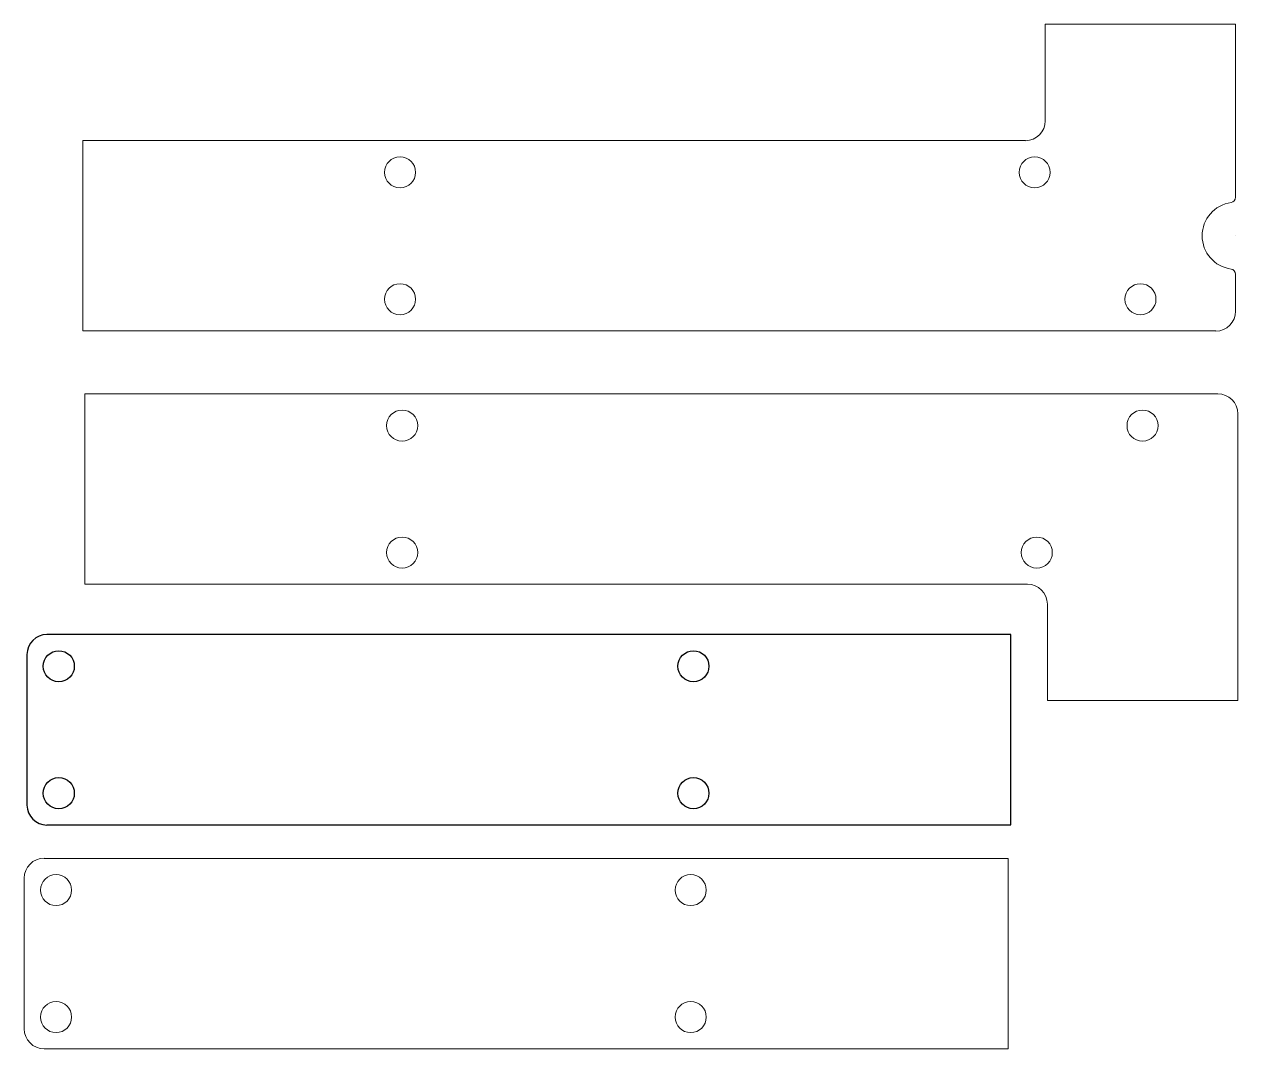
# Model space of a CAD drawing. Header units: millimetres. Extents: x 2 to 116, y 2 to 99.
import ezdxf

# ---------------------------------------------------------------- set-up
doc = ezdxf.new("R2010")
doc.units = ezdxf.units.MM
doc.layers.add('bndry0', color=3, linetype='CONTINUOUS')
for name, color, linetype, lineweight in [('bndry1', 4, 'CONTINUOUS', 0), ('bndry2', 5, 'CONTINUOUS', 0), ('bndry3', 6, 'CONTINUOUS', 0)]:
    doc.layers.add(name, color=color, linetype=linetype, lineweight=lineweight)

msp = doc.modelspace()

# ---------------------------------------------------------------- linework, layer by layer
at = {"layer": 'bndry0'}
for p, q in [((95, 41.61), (3.87, 41.61)), ((95, 23.61), (95, 41.61)), ((2, 25.48), (2, 39.73)), ((3.87, 23.61), (95, 23.61))]:
    msp.add_line(p, q, dxfattribs=at)
for centre in [(5, 38.61), (65, 38.61), (5, 26.61), (65, 26.61)]:
    msp.add_circle(centre, 1.47, dxfattribs=at)
for centre, start, end in [((3.87, 39.73), 90, 180), ((3.87, 25.48), 180, 270)]:
    msp.add_arc(centre, 1.88, start, end, dxfattribs=at)
at = {"layer": 'bndry1'}
for p, q in [((114.58, 64.36), (7.46, 64.36)), ((7.46, 46.36), (7.46, 64.36)), ((116.46, 35.36), (116.46, 62.49)), ((7.46, 46.36), (96.58, 46.36)), ((98.46, 44.49), (98.46, 35.36)), ((116.46, 35.36), (98.46, 35.36))]:
    msp.add_line(p, q, dxfattribs=at)
for centre in [(37.46, 61.36), (107.46, 61.36), (37.46, 49.36), (97.46, 49.36)]:
    msp.add_circle(centre, 1.47, dxfattribs=at)
for centre in [(114.58, 62.49), (96.58, 44.49)]:
    msp.add_arc(centre, 1.88, 360, 90, dxfattribs=at)
at = {"layer": 'bndry2'}
for p, q in [((98.26, 99.31), (116.26, 99.31)), ((98.26, 99.31), (98.26, 90.18)), ((116.26, 99.31), (116.26, 82.95)), ((96.38, 88.31), (7.26, 88.31)), ((7.26, 88.31), (7.26, 70.31)), ((116.26, 79.31), (116.26, 79.31)), ((116.26, 75.67), (116.26, 72.18)), ((7.26, 70.31), (110.26, 70.31)), ((114.38, 70.31), (110.26, 70.31))]:
    msp.add_line(p, q, dxfattribs=at)
for centre in [(37.26, 85.31), (97.26, 85.31), (37.26, 73.31), (107.26, 73.31)]:
    msp.add_circle(centre, 1.47, dxfattribs=at)
for centre, radius, start, end in [((96.38, 90.18), 1.88, 270, 360), ((115.76, 82.95), 0.5, 277.8196, 0), ((115.76, 75.67), 0.5, 0, 82.1804), ((114.38, 72.18), 1.88, 270, 0)]:
    msp.add_arc(centre, radius, start, end, dxfattribs=at)
at = {"layer": 'bndry2', "color": 5, "linetype": 'CONTINUOUS', "lineweight": 0}
msp.add_arc((116.26, 79.31), 3.17, 97.8196, 262.1804, dxfattribs=at)
at = {"layer": 'bndry3'}
for p, q in [((3.61, 20.45), (94.74, 20.45)), ((94.74, 2.45), (94.74, 20.45)), ((1.74, 4.33), (1.74, 18.58)), ((3.61, 2.45), (94.74, 2.45))]:
    msp.add_line(p, q, dxfattribs=at)
for centre in [(4.74, 17.45), (64.74, 17.45), (4.74, 5.45), (64.74, 5.45)]:
    msp.add_circle(centre, 1.47, dxfattribs=at)
for centre, start, end in [((3.61, 18.58), 90, 180), ((3.61, 4.33), 180, 270)]:
    msp.add_arc(centre, 1.88, start, end, dxfattribs=at)

doc.saveas('drawing.dxf')
